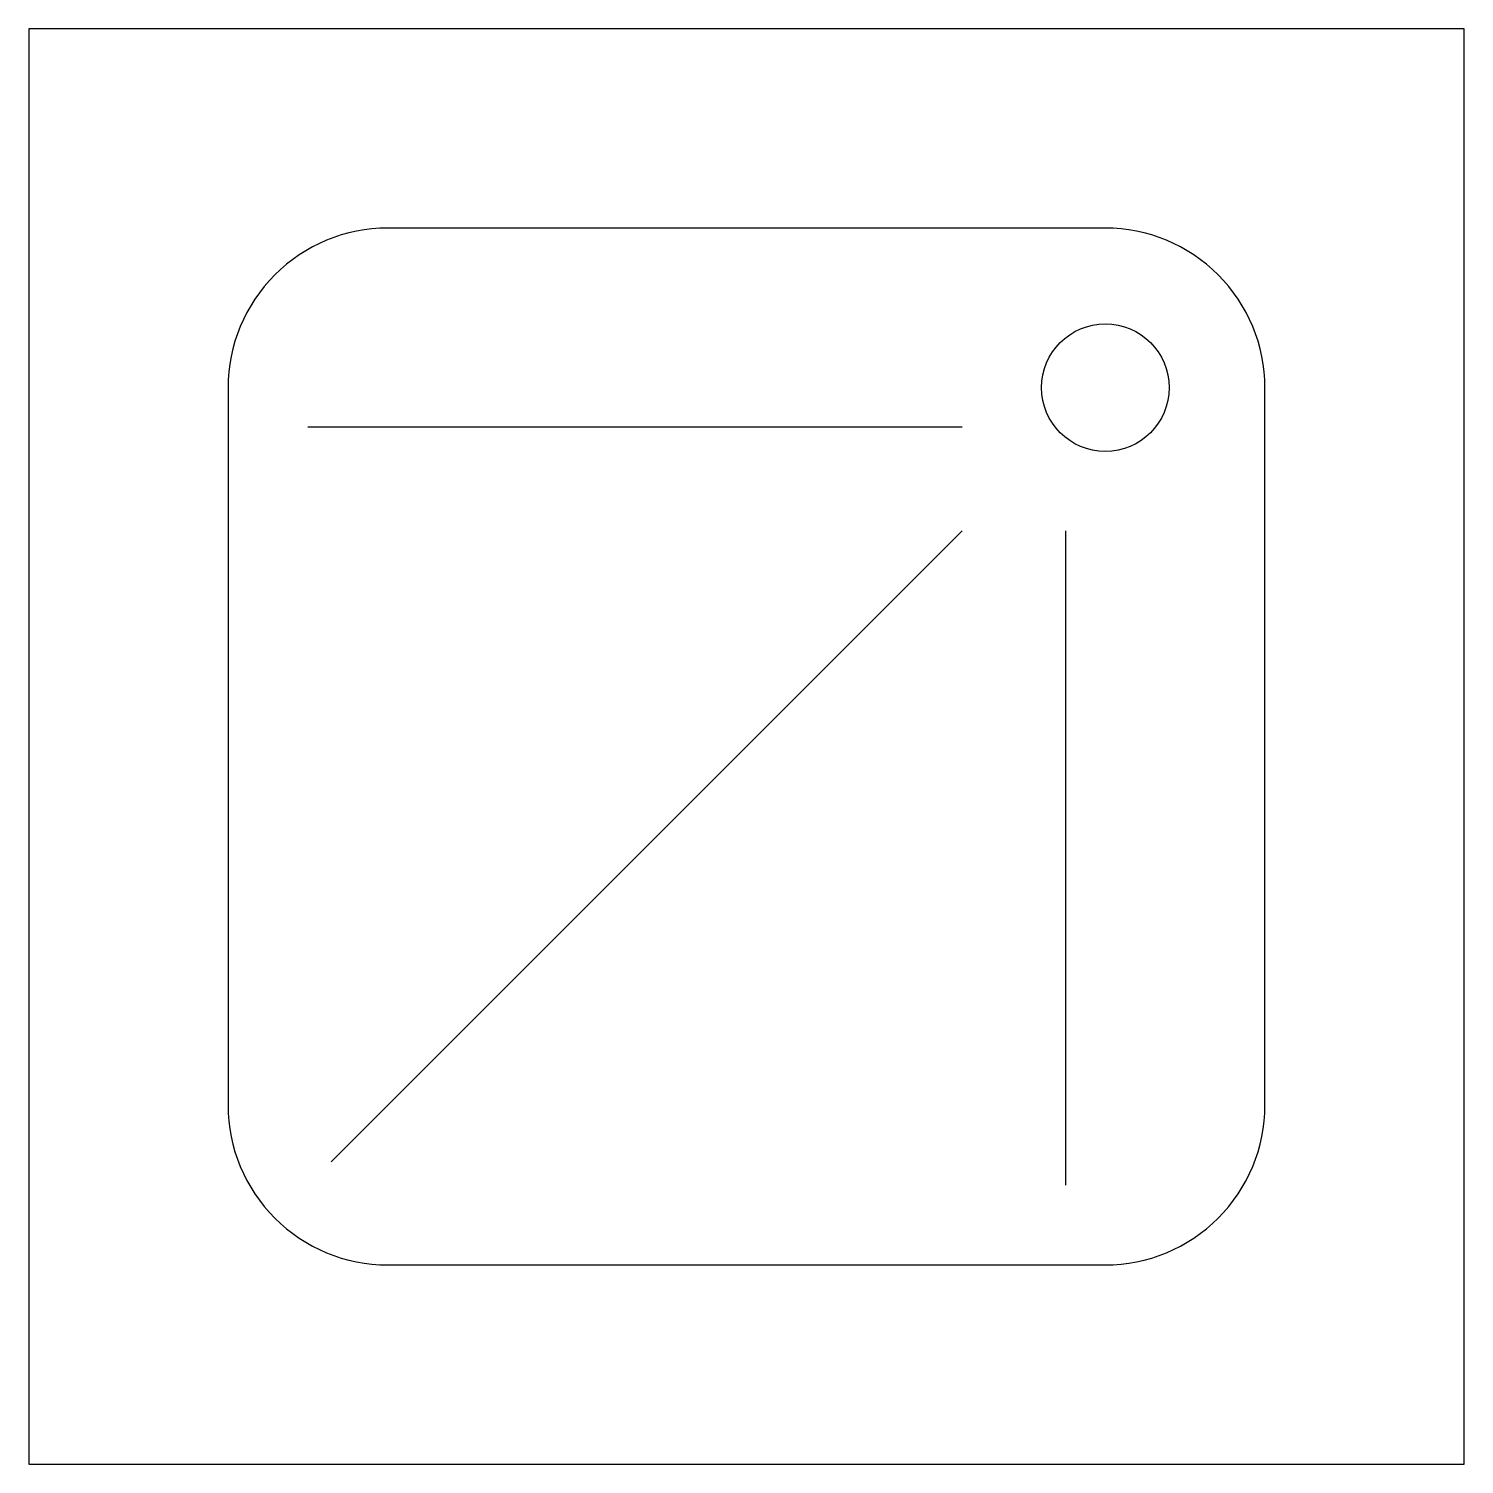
# Model space of a CAD drawing. Extents: x -0.9 to 0, y -0.9 to 0.
import ezdxf

# ---------------------------------------------------------------- set-up
doc = ezdxf.new("R2010")
doc.units = 0
doc.layers.add('SN', color=7, linetype='CONTINUOUS')

msp = doc.modelspace()

# ---------------------------------------------------------------- linework, layer by layer
at = {"layer": 'SN', "color": 0}
for p, q in [((-0.31486, -0.2499), (-0.725, -0.2499)), ((-0.31486, -0.31486), (-0.71036, -0.71036)), ((-0.25, -0.31486), (-0.25, -0.725))]:
    msp.add_line(p, q, dxfattribs=at)
msp.add_lwpolyline([(-0.9, -0.9), (0, -0.9), (0, 0), (-0.9, 0)], close=True, dxfattribs=at)
msp.add_lwpolyline([(-0.675, -0.775), (-0.225, -0.775, 0.414214), (-0.125, -0.675), (-0.125, -0.225, 0.414214), (-0.225, -0.125), (-0.675, -0.125, 0.414214), (-0.775, -0.225), (-0.775, -0.675, 0.414214)], format="xyb", close=True, dxfattribs=at)
msp.add_circle((-0.225, -0.225), 0.04, dxfattribs=at)

doc.saveas('drawing.dxf')
